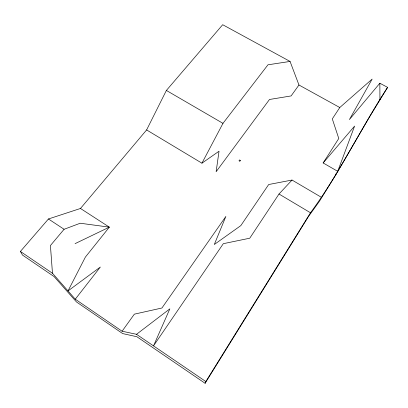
<?xml version="1.0" encoding="UTF-8"?>
<svg xmlns="http://www.w3.org/2000/svg" width="408" height="408" viewBox="0 0 408 408"><rect width="100%" height="100%" fill="white"/><g stroke="black" fill="none" stroke-linecap="round" stroke-linejoin="round"><path stroke-width="0.61" d="M335.514 175.297L369.286 117.382L387.6 87.368L379.853 83.222L349.406 119.564L372.147 79.091L339.777 107.523L298.962 85.002L290.062 61.435L222.691 24.71L166.382 90.448L146.615 129.933L80.478 208.468L48.455 218.974L20.4 251.445L22.491 255.071L54.106 276.599L76.469 301.951L122.64 333.571L136.879 336.733L205.107 383.291L308.458 216.566L319.525 201.149L335.514 175.297L336.182 173.512M205.107 383.291L205.826 381.536L310.493 212.772C339.65 173.196 360.743 128.454 387.6 87.368M146.615 129.933L201.934 163.18L222.972 123.354L267.969 64.806L290.062 61.435M323.151 162.96L354.608 126.067L337.707 171.324L323.151 162.96L338.773 138.485L332.301 118.886L339.777 107.523M321.57 197.406L292.036 180.055L279.001 194.019L249.757 238.206L223.309 243.683L153.51 345.882L169.85 308.846L136.522 334.305L122.094 331.225L75.271 299.192L52.474 273.258L20.4 251.445M122.094 331.225L134.354 314.155L161.935 308.004L225.879 216.419L214.297 244.499L240.822 225.614L268.688 184.523L292.036 180.055M298.962 85.002L291.113 95.931L269.489 99.481L216.133 171.712L219.03 151.225L201.934 163.18M75.271 299.192L100.337 267.041L68.008 290.93L85.379 257.096L109.344 227.154L80.478 208.468M75.077 243.642L109.344 227.154L80.213 223.237L64.087 229.286L50.424 245.534L52.474 273.258M166.382 90.448L222.972 123.354M279.001 194.019L310.493 212.772M48.455 218.974L64.087 229.286M136.522 334.305L205.826 381.536M379.853 83.222L379.945 99.695M240.383 160.563L239.761 161.333L238.986 160.691L239.608 159.921L240.383 160.563"/></g></svg>
